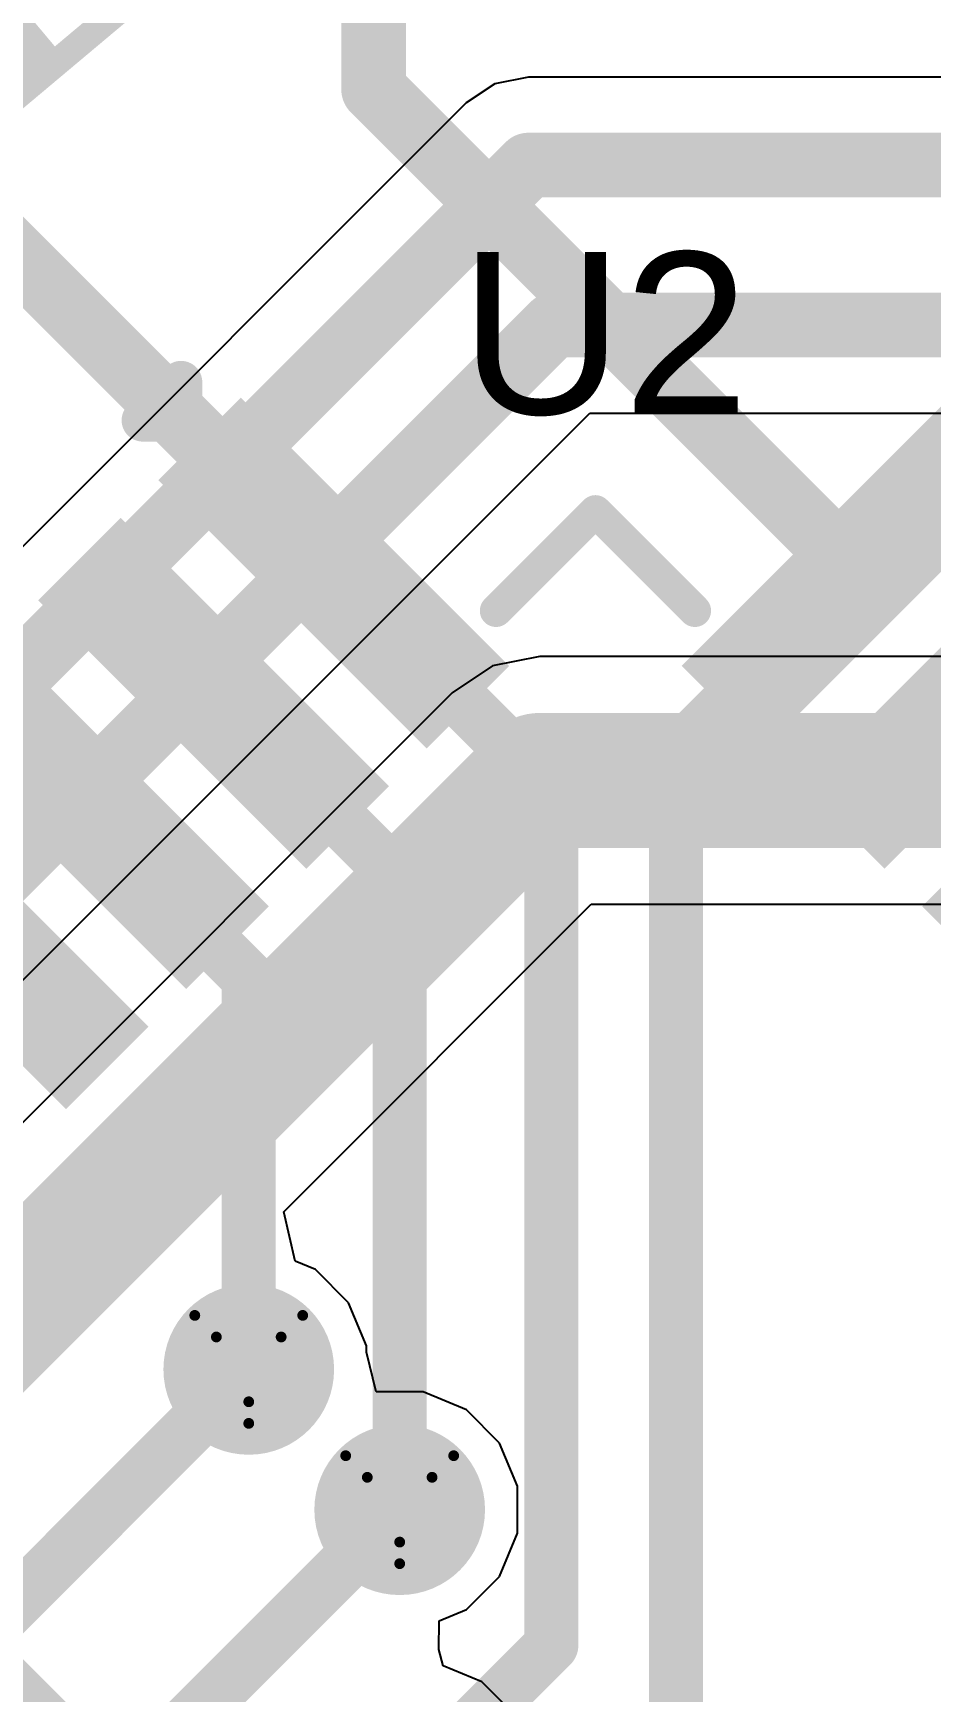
# Model space of a CAD drawing. Header units: inches. Extents: x 29 to 267, y 155 to 337.
# Drawn here: x 59.68 to 63.9, y 256.29 to 264.1 of the extents above; entities that cross this region are included whole.
import ezdxf

# ---------------------------------------------------------------- set-up
doc = ezdxf.new("R2010")
doc.units = ezdxf.units.IN
for name, color, linetype in [('Board Outline', 216, 'Continuous'), ('Bottom Layer', 5, 'Continuous'), ('Bottom Solder', 6, 'Continuous'), ('Drill Drawing', 1, 'Continuous'), ('Top Layer', 1, 'Continuous'), ('Top Overlay', 2, 'Continuous'), ('Top Paste', 8, 'Continuous'), ('Top Solder', 216, 'Continuous'), ('Via Holes', 16, 'Continuous')]:
    doc.layers.add(name, color=color, linetype=linetype)
doc.styles.add('Arial', font='', dxfattribs={"height": 0.2})
doc.styles.get('Arial').set_extended_font_data('Arial')

# ---------------------------------------------------------------- blocks, each defined once
blk = doc.blocks.new('44_TQFP__10_10__10')
at = {"layer": 'Top Layer'}
for points in [[(-3.775989399999999, 6.5839975), (-3.775989399999999, 4.9000029), (-4.2239946, 4.9000029), (-4.2239946, 6.5839975)], [(-2.975991, 6.5839975), (-2.975991, 4.9000029), (-3.4239962, 4.9000029), (-3.4239962, 6.5839975)], [(-4.9000029, 4.2239946), (-4.9000029, 3.775989399999999), (-6.5839975, 3.775989399999999), (-6.5839975, 4.2239946)], [(-4.9000029, 3.4239962), (-4.9000029, 2.975991), (-6.5839975, 2.975991), (-6.5839975, 3.4239962)], [(-4.9000029, 2.6239978), (-4.9000029, 2.1759926), (-6.5839975, 2.1759926), (-6.5839975, 2.6239978)], [(-4.9000029, 1.8239994), (-4.9000029, 1.3759942), (-6.5839975, 1.3759942), (-6.5839975, 1.8239994)]]:
    blk.add_hatch(color=1, dxfattribs=at).paths.add_polyline_path(points)
at = {"layer": 'Top Paste'}
for points in [[(-3.775989399999999, 6.5839975), (-3.775989399999999, 4.9000029), (-4.2239946, 4.9000029), (-4.2239946, 6.5839975)], [(-2.975991, 6.5839975), (-2.975991, 4.9000029), (-3.4239962, 4.9000029), (-3.4239962, 6.5839975)], [(-4.9000029, 4.2239946), (-4.9000029, 3.775989399999999), (-6.5839975, 3.775989399999999), (-6.5839975, 4.2239946)], [(-4.9000029, 3.4239962), (-4.9000029, 2.975991), (-6.5839975, 2.975991), (-6.5839975, 3.4239962)], [(-4.9000029, 2.6239978), (-4.9000029, 2.1759926), (-6.5839975, 2.1759926), (-6.5839975, 2.6239978)], [(-4.9000029, 1.8239994), (-4.9000029, 1.3759942), (-6.5839975, 1.3759942), (-6.5839975, 1.8239994)]]:
    blk.add_hatch(color=8, dxfattribs=at).paths.add_polyline_path(points)
at = {"layer": 'Top Solder'}
for points in [[(-3.7251894, 6.6347975), (-3.7251894, 4.8492029), (-4.2747946, 4.8492029), (-4.2747946, 6.6347975)], [(-2.925191, 6.6347975), (-2.925191, 4.8492029), (-3.4747962, 4.8492029), (-3.4747962, 6.6347975)], [(-2.1251926, 6.6347975), (-2.1251926, 4.8492029), (-2.6747978, 4.8492029), (-2.6747978, 6.6347975)], [(-4.8492029, 4.2747946), (-4.8492029, 3.7251894), (-6.6347975, 3.7251894), (-6.6347975, 4.2747946)], [(-4.8492029, 3.4747962), (-4.8492029, 2.925191), (-6.6347975, 2.925191), (-6.6347975, 3.4747962)], [(-4.8492029, 2.6747978), (-4.8492029, 2.1251926), (-6.6347975, 2.1251926), (-6.6347975, 2.6747978)], [(-4.8492029, 1.8747994), (-4.8492029, 1.3251942), (-6.6347975, 1.3251942), (-6.6347975, 1.8747994)]]:
    blk.add_hatch(color=216, dxfattribs=at).paths.add_polyline_path(points)
at = {"layer": 'Top Overlay'}
for points in [[(-5.07619, 5.07619, 0.1524, 0.1524, 0), (-4.4144946, 5.07618746, 0.1524, 0.1524, 0)], [(-5.07618746, 4.4144946, 0.1524, 0.1524, 0), (-5.07619, 5.07619, 0.1524, 0.1524, 0)], [(-6.88499766, 3.872992, 0.1999996, 0.1999996, 0), (-6.885000199999999, 4.126992, 0.1999996, 0.1999996, 0)], [(-6.7580002, 3.999992, 0.1999996, 0.1999996, 0), (-6.885000199999999, 4.126992, 0.1999996, 0.1999996, 0)], [(-6.88499766, 3.872992, 0.1999996, 0.1999996, 0), (-6.7580002, 3.999992, 0.1999996, 0.1999996, 0)]]:
    blk.add_lwpolyline(points, format="xyseb", dxfattribs=at)
for points in [[(-5.11429, 5.07619, 0.0762, 0.0762, 1), (-5.03809, 5.07619, 0.0762, 0.0762, 1)], [(-5.11429, 5.07619, 0.0762, 0.0762, 1), (-5.03809, 5.07619, 0.0762, 0.0762, 1)], [(-4.4525946, 5.07618746, 0.0762, 0.0762, 1), (-4.3763946, 5.07618746, 0.0762, 0.0762, 1)], [(-5.11428746, 4.4144946, 0.0762, 0.0762, 1), (-5.03808746, 4.4144946, 0.0762, 0.0762, 1)], [(-6.935000099999999, 4.126992, 0.0999998, 0.0999998, 1), (-6.8350003, 4.126992, 0.0999998, 0.0999998, 1)], [(-6.935000099999999, 4.126992, 0.0999998, 0.0999998, 1), (-6.8350003, 4.126992, 0.0999998, 0.0999998, 1)], [(-6.808000099999999, 3.999992, 0.0999998, 0.0999998, 1), (-6.7080003, 3.999992, 0.0999998, 0.0999998, 1)], [(-6.808000099999999, 3.999992, 0.0999998, 0.0999998, 1), (-6.7080003, 3.999992, 0.0999998, 0.0999998, 1)], [(-6.934997559999999, 3.872992, 0.0999998, 0.0999998, 1), (-6.83499776, 3.872992, 0.0999998, 0.0999998, 1)], [(-6.934997559999999, 3.872992, 0.0999998, 0.0999998, 1), (-6.83499776, 3.872992, 0.0999998, 0.0999998, 1)]]:
    blk.add_lwpolyline(points, format="xyseb", close=True, dxfattribs=at)
blk = doc.blocks.new('R___1206_43')
at = {"layer": 'Top Layer'}
for points in [[(-2.03199746, 0.889), (-0.50799746, 0.889), (-0.50799746, -0.889), (-2.03199746, -0.889)], [(0.50799746, 0.889), (2.03199746, 0.889), (2.03199746, -0.889), (0.50799746, -0.889)]]:
    blk.add_hatch(color=1, dxfattribs=at).paths.add_polyline_path(points)
at = {"layer": 'Top Paste'}
for points in [[(-2.03199746, 0.889), (-0.50799746, 0.889), (-0.50799746, -0.889), (-2.03199746, -0.889)], [(0.50799746, 0.889), (2.03199746, 0.889), (2.03199746, -0.889), (0.50799746, -0.889)]]:
    blk.add_hatch(color=8, dxfattribs=at).paths.add_polyline_path(points)
at = {"layer": 'Top Solder'}
for points in [[(-2.13359746, 0.9905999999999999), (-0.40639746, 0.9905999999999999), (-0.40639746, -0.9905999999999999), (-2.13359746, -0.9905999999999999)], [(0.40639746, 0.9905999999999999), (2.13359746, 0.9905999999999999), (2.13359746, -0.9905999999999999), (0.40639746, -0.9905999999999999)]]:
    blk.add_hatch(color=216, dxfattribs=at).paths.add_polyline_path(points)
at = {"layer": 'Top Overlay'}
for points in [[(-2.1336, -0.9905999999999999, 0.127, 0.127, 0), (-2.13359746, 0.9905999999999999, 0.127, 0.127, 0)], [(2.1336, 0.9905999999999999, 0.127, 0.127, 0), (-2.13359746, 0.9905999999999999, 0.127, 0.127, 0)], [(2.13359746, -0.9905999999999999, 0.127, 0.127, 0), (2.1336, 0.9905999999999999, 0.127, 0.127, 0)], [(2.13359746, -0.9905999999999999, 0.127, 0.127, 0), (-2.1336, -0.9905999999999999, 0.127, 0.127, 0)]]:
    blk.add_lwpolyline(points, format="xyseb", dxfattribs=at)
for points in [[(-2.16534746, 0.9905999999999999, 0.0635, 0.0635, 1), (-2.10184746, 0.9905999999999999, 0.0635, 0.0635, 1)], [(-2.16534746, 0.9905999999999999, 0.0635, 0.0635, 1), (-2.10184746, 0.9905999999999999, 0.0635, 0.0635, 1)], [(2.10185, 0.9905999999999999, 0.0635, 0.0635, 1), (2.16535, 0.9905999999999999, 0.0635, 0.0635, 1)], [(2.10185, 0.9905999999999999, 0.0635, 0.0635, 1), (2.16535, 0.9905999999999999, 0.0635, 0.0635, 1)], [(-2.16535, -0.9905999999999999, 0.0635, 0.0635, 1), (-2.10185, -0.9905999999999999, 0.0635, 0.0635, 1)], [(-2.16535, -0.9905999999999999, 0.0635, 0.0635, 1), (-2.10185, -0.9905999999999999, 0.0635, 0.0635, 1)], [(2.10184746, -0.9905999999999999, 0.0635, 0.0635, 1), (2.16534746, -0.9905999999999999, 0.0635, 0.0635, 1)], [(2.10184746, -0.9905999999999999, 0.0635, 0.0635, 1), (2.16534746, -0.9905999999999999, 0.0635, 0.0635, 1)]]:
    blk.add_lwpolyline(points, format="xyseb", close=True, dxfattribs=at)

msp = doc.modelspace()

# ---------------------------------------------------------------- hatches: boundary and pattern name
at = {"layer": 'Bottom Layer'}
h = msp.add_hatch(color=5, dxfattribs=at)
edge = h.paths.add_edge_path()
edge.add_arc((60.69329999999999, 257.81), 0.2999994, 0, 360)
h = msp.add_hatch(color=5, dxfattribs=at)
edge = h.paths.add_edge_path()
edge.add_arc((61.40356528, 257.14976256), 0.2999994, 0, 360)
at = {"layer": 'Bottom Solder'}
h = msp.add_hatch(color=6, dxfattribs=at)
edge = h.paths.add_edge_path()
edge.add_arc((60.69329999999999, 257.81), 0.4015993999999999, 0, 360)
h = msp.add_hatch(color=6, dxfattribs=at)
edge = h.paths.add_edge_path()
edge.add_arc((61.40356528, 257.14976256), 0.4015993999999999, 0, 360)
at = {"layer": 'Top Layer'}
h = msp.add_hatch(color=1, dxfattribs=at)
edge = h.paths.add_edge_path()
edge.add_arc((60.69329999999999, 257.81), 0.2999994, 0, 360)
h = msp.add_hatch(color=1, dxfattribs=at)
edge = h.paths.add_edge_path()
edge.add_arc((61.40356528, 257.14976256), 0.2999994, 0, 360)
at = {"layer": 'Top Solder'}
h = msp.add_hatch(color=216, dxfattribs=at)
edge = h.paths.add_edge_path()
edge.add_arc((60.69329999999999, 257.81), 0.4015993999999999, 0, 360)
h = msp.add_hatch(color=216, dxfattribs=at)
edge = h.paths.add_edge_path()
edge.add_arc((61.40356528, 257.14976256), 0.4015993999999999, 0, 360)
at = {"layer": 'Via Holes'}
h = msp.add_hatch(color=7, dxfattribs=at)
edge = h.paths.add_edge_path()
edge.add_arc((60.69329999999999, 257.81), 0.1499997, 0, 360)
h = msp.add_hatch(color=7, dxfattribs=at)
edge = h.paths.add_edge_path()
edge.add_arc((61.40356528, 257.14976256), 0.1499997, 0, 360)

# ---------------------------------------------------------------- linework, layer by layer
at = {"layer": 'Board Outline'}
msp.add_lwpolyline([(55.14453537999999, 191.49055174, 0.254, 0.254, -2.4521854228508), (125.14466462, 191.49055174, 0.254, 0.254, 0)], format="xyseb", dxfattribs=at)
at = {"layer": 'Bottom Layer'}
for p, q in [((62.00996488, 263.89063554), (61.85139521999999, 263.85909382)), ((92.62712234, 263.89063554), (62.00996488, 263.89063554)), ((61.85139521999999, 263.85909382), (61.71696572, 263.7692718)), ((61.71696572, 263.7692718), (56.44190642, 258.4942124999999)), ((57.00081564, 257.01225204), (62.29814566, 262.30958206)), ((62.29814566, 262.30958206), (64.39148412, 262.30958206)), ((62.06305849999999, 261.16387696), (61.84006935999999, 261.11952094)), ((64.72707145999999, 261.16387696), (62.06305849999999, 261.16387696)), ((61.84006935999999, 261.11952094), (61.65102986, 260.99320928)), ((61.65102986, 260.99320928), (58.25980474, 257.60198416)), ((60.85766847999999, 258.55173334), (62.30441946, 259.99848432)), ((62.30441946, 259.99848432), (74.50974176, 259.99848432)), ((60.91225562, 258.31894996), (60.85766847999999, 258.55173334)), ((61.00711446, 258.2796587), (60.91225562, 258.31894996)), ((61.1629587, 258.12381446), (61.00711446, 258.2796587)), ((61.2472994, 257.9201979), (61.1629587, 258.12381446)), ((61.2472994, 257.8914959), (61.2472994, 257.9201979)), ((61.29336991999999, 257.70376196), (61.2472994, 257.8914959)), ((61.51376318, 257.70376196), (61.29336991999999, 257.70376196)), ((61.71737973999999, 257.61942126), (61.51376318, 257.70376196)), ((61.87322398, 257.46357702), (61.71737973999999, 257.61942126)), ((61.95756467999999, 257.25996046), (61.87322398, 257.46357702)), ((61.95756467999999, 257.03956466), (61.95756467999999, 257.25996046)), ((61.87322398, 256.8359481), (61.95756467999999, 257.03956466)), ((61.71737973999999, 256.68010386), (61.87322398, 256.8359481)), ((61.58716664, 256.49239278), (61.58863729999999, 256.62677656)), ((61.58863729999999, 256.62677656), (61.71737973999999, 256.68010386)), ((61.60884808, 256.41520472), (61.58716664, 256.49239278)), ((61.79003897999999, 256.3401528), (61.60884808, 256.41520472)), ((61.94588322, 256.18430856), (61.79003897999999, 256.3401528))]:
    msp.add_line(p, q, dxfattribs=at)
for points in [[(56.61354184, 258.0798496, 0.3048, 0.3048, 0), (62.00996488, 263.47627264, 0.3048, 0.3048, 0)], [(62.00996488, 263.47627264, 0.3048, 0.3048, 0), (92.79875776, 263.47627264, 0.3048, 0.3048, 0)], [(56.70781647999999, 257.3052512, 0.3048, 0.3048, 0), (62.12651023999999, 262.72394496, 0.3048, 0.3048, 0)], [(62.12651023999999, 262.72394496, 0.3048, 0.3048, 0), (93.04723072, 262.72394496, 0.3048, 0.3048, 0)], [(58.67183338, 257.18995552, 0.635, 0.635, 0), (62.06305849999999, 260.58118064, 0.635, 0.635, 0)], [(62.06305849999999, 260.58118064, 0.635, 0.635, 0), (74.75110272, 260.58118064, 0.635, 0.635, 0)], [(53.77507659999999, 250.8917766, 0.254, 0.254, 0), (60.69329999999999, 257.81, 0.254, 0.254, 0)], [(54.60999999999999, 250.35619728, 0.254, 0.254, 0), (61.40356528, 257.14976256, 0.254, 0.254, 0)]]:
    msp.add_lwpolyline(points, format="xyseb", dxfattribs=at)
for points in [[(61.93376487999999, 263.47627264, 0.1524, 0.1524, 1), (62.08616488, 263.47627264, 0.1524, 0.1524, 1)], [(61.93376487999999, 263.47627264, 0.1524, 0.1524, 1), (62.08616488, 263.47627264, 0.1524, 0.1524, 1)], [(62.05031024, 262.72394496, 0.1524, 0.1524, 1), (62.20271023999999, 262.72394496, 0.1524, 0.1524, 1)], [(62.05031024, 262.72394496, 0.1524, 0.1524, 1), (62.20271023999999, 262.72394496, 0.1524, 0.1524, 1)], [(61.9043085, 260.58118064, 0.3175, 0.3175, 1), (62.22180849999999, 260.58118064, 0.3175, 0.3175, 1)], [(61.9043085, 260.58118064, 0.3175, 0.3175, 1), (62.22180849999999, 260.58118064, 0.3175, 0.3175, 1)], [(60.6298, 257.81, 0.127, 0.127, 1), (60.75679999999999, 257.81, 0.127, 0.127, 1)], [(61.34006527999999, 257.14976256, 0.127, 0.127, 1), (61.46706528, 257.14976256, 0.127, 0.127, 1)]]:
    msp.add_lwpolyline(points, format="xyseb", close=True, dxfattribs=at)
at = {"layer": 'Drill Drawing'}
for points in [[(60.4393, 258.064, 0.0508, 0.0508, 0), (60.9473, 258.064, 0.0508, 0.0508, 0)], [(60.4393, 258.064, 0.0508, 0.0508, 0), (60.69329999999999, 257.556, 0.0508, 0.0508, 0)], [(60.69329999999999, 257.556, 0.0508, 0.0508, 0), (60.9473, 258.064, 0.0508, 0.0508, 0)], [(60.5409, 257.9624, 0.0508, 0.0508, 0), (60.8457, 257.9624, 0.0508, 0.0508, 0)], [(60.5409, 257.9624, 0.0508, 0.0508, 0), (60.69329999999999, 257.6576, 0.0508, 0.0508, 0)], [(60.69329999999999, 257.6576, 0.0508, 0.0508, 0), (60.8457, 257.9624, 0.0508, 0.0508, 0)], [(61.14956528, 257.40376256, 0.0508, 0.0508, 0), (61.65756528, 257.40376256, 0.0508, 0.0508, 0)], [(61.14956528, 257.40376256, 0.0508, 0.0508, 0), (61.40356528, 256.89576256, 0.0508, 0.0508, 0)], [(61.40356528, 256.89576256, 0.0508, 0.0508, 0), (61.65756528, 257.40376256, 0.0508, 0.0508, 0)], [(61.25116528, 257.3021625599999, 0.0508, 0.0508, 0), (61.55596528, 257.3021625599999, 0.0508, 0.0508, 0)], [(61.25116528, 257.3021625599999, 0.0508, 0.0508, 0), (61.40356528, 256.99736256, 0.0508, 0.0508, 0)], [(61.40356528, 256.99736256, 0.0508, 0.0508, 0), (61.55596528, 257.3021625599999, 0.0508, 0.0508, 0)]]:
    msp.add_lwpolyline(points, format="xyseb", dxfattribs=at)
for points in [[(60.42659999999999, 258.064, 0.0254, 0.0254, 1), (60.45199999999999, 258.064, 0.0254, 0.0254, 1)], [(60.42659999999999, 258.064, 0.0254, 0.0254, 1), (60.45199999999999, 258.064, 0.0254, 0.0254, 1)], [(60.9346, 258.064, 0.0254, 0.0254, 1), (60.95999999999999, 258.064, 0.0254, 0.0254, 1)], [(60.9346, 258.064, 0.0254, 0.0254, 1), (60.95999999999999, 258.064, 0.0254, 0.0254, 1)], [(60.5282, 257.9624, 0.0254, 0.0254, 1), (60.5536, 257.9624, 0.0254, 0.0254, 1)], [(60.5282, 257.9624, 0.0254, 0.0254, 1), (60.5536, 257.9624, 0.0254, 0.0254, 1)], [(60.833, 257.9624, 0.0254, 0.0254, 1), (60.8584, 257.9624, 0.0254, 0.0254, 1)], [(60.833, 257.9624, 0.0254, 0.0254, 1), (60.8584, 257.9624, 0.0254, 0.0254, 1)], [(60.68059999999999, 257.6576, 0.0254, 0.0254, 1), (60.706, 257.6576, 0.0254, 0.0254, 1)], [(60.68059999999999, 257.6576, 0.0254, 0.0254, 1), (60.706, 257.6576, 0.0254, 0.0254, 1)], [(60.68059999999999, 257.556, 0.0254, 0.0254, 1), (60.706, 257.556, 0.0254, 0.0254, 1)], [(60.68059999999999, 257.556, 0.0254, 0.0254, 1), (60.706, 257.556, 0.0254, 0.0254, 1)], [(61.13686527999999, 257.40376256, 0.0254, 0.0254, 1), (61.16226528, 257.40376256, 0.0254, 0.0254, 1)], [(61.13686527999999, 257.40376256, 0.0254, 0.0254, 1), (61.16226528, 257.40376256, 0.0254, 0.0254, 1)], [(61.64486527999999, 257.40376256, 0.0254, 0.0254, 1), (61.67026528, 257.40376256, 0.0254, 0.0254, 1)], [(61.64486527999999, 257.40376256, 0.0254, 0.0254, 1), (61.67026528, 257.40376256, 0.0254, 0.0254, 1)], [(61.23846527999999, 257.3021625599999, 0.0254, 0.0254, 1), (61.26386528, 257.3021625599999, 0.0254, 0.0254, 1)], [(61.23846527999999, 257.3021625599999, 0.0254, 0.0254, 1), (61.26386528, 257.3021625599999, 0.0254, 0.0254, 1)], [(61.54326527999999, 257.3021625599999, 0.0254, 0.0254, 1), (61.56866528, 257.3021625599999, 0.0254, 0.0254, 1)], [(61.54326527999999, 257.3021625599999, 0.0254, 0.0254, 1), (61.56866528, 257.3021625599999, 0.0254, 0.0254, 1)], [(61.39086528, 256.99736256, 0.0254, 0.0254, 1), (61.41626528, 256.99736256, 0.0254, 0.0254, 1)], [(61.39086528, 256.99736256, 0.0254, 0.0254, 1), (61.41626528, 256.99736256, 0.0254, 0.0254, 1)], [(61.39086528, 256.89576256, 0.0254, 0.0254, 1), (61.41626528, 256.89576256, 0.0254, 0.0254, 1)], [(61.39086528, 256.89576256, 0.0254, 0.0254, 1), (61.41626528, 256.89576256, 0.0254, 0.0254, 1)]]:
    msp.add_lwpolyline(points, format="xyseb", close=True, dxfattribs=at)
at = {"layer": 'Top Layer'}
for points in [[(61.28105854, 263.8325178, 0.3048, 0.3048, 0), (61.28105854, 264.89378314, 0.3048, 0.3048, 0)], [(61.28105854, 263.8325178, 0.3048, 0.3048, 0), (63.55653786, 261.55703848, 0.3048, 0.3048, 0)], [(58.86416725999999, 263.78583514, 0.3048, 0.3048, 0), (61.09296645999999, 261.55703594, 0.3048, 0.3048, 0)], [(61.09296645999999, 261.55703594, 0.254, 0.254, 0), (62.11733068, 260.5326717199999, 0.254, 0.254, 0)], [(62.70323756, 260.70373564, 0.254, 0.254, 0), (63.55653786, 261.55703594, 0.254, 0.254, 0)], [(63.55653786, 261.55703594, 0.3048, 0.3048, 0), (63.55653786, 261.55703848, 0.3048, 0.3048, 0)], [(60.52728305999999, 260.99135, 0.254, 0.254, 0), (61.40356528, 260.1150677799999, 0.254, 0.254, 0)], [(62.70323756, 255.55470352, 0.254, 0.254, 0), (62.70323756, 260.70373564, 0.254, 0.254, 0)], [(62.11733068, 256.51160026, 0.254, 0.254, 0), (62.11733068, 260.5326717199999, 0.254, 0.254, 0)], [(59.96159711999999, 260.38180334, 0.254, 0.254, 0), (59.96159711999999, 260.4256666, 0.254, 0.254, 0)], [(59.96159711999999, 260.38180334, 0.254, 0.254, 0), (60.69329999999999, 259.65010046, 0.254, 0.254, 0)], [(61.40356528, 257.14976256, 0.254, 0.254, 0), (61.40356528, 260.1150677799999, 0.254, 0.254, 0)], [(60.69329999999999, 257.81, 0.254, 0.254, 0), (60.69329999999999, 259.65010046, 0.254, 0.254, 0)], [(58.67183338, 257.18995552, 0.3048, 0.3048, 0), (61.47622451999999, 254.38556438, 0.3048, 0.3048, 0)], [(61.47622451999999, 255.8704941, 0.254, 0.254, 0), (62.11733068, 256.51160026, 0.254, 0.254, 0)]]:
    msp.add_lwpolyline(points, format="xyseb", dxfattribs=at)
for points in [[(61.20485853999999, 263.8325178, 0.1524, 0.1524, 1), (61.35725854, 263.8325178, 0.1524, 0.1524, 1)], [(61.20485853999999, 263.8325178, 0.1524, 0.1524, 1), (61.35725854, 263.8325178, 0.1524, 0.1524, 1)], [(61.01676645999999, 261.55703594, 0.1524, 0.1524, 1), (61.16916646, 261.55703594, 0.1524, 0.1524, 1)], [(61.02946645999999, 261.55703594, 0.127, 0.127, 1), (61.15646646, 261.55703594, 0.127, 0.127, 1)], [(63.48033785999999, 261.55703848, 0.1524, 0.1524, 1), (63.63273786, 261.55703848, 0.1524, 0.1524, 1)], [(63.48033785999999, 261.55703848, 0.1524, 0.1524, 1), (63.63273786, 261.55703848, 0.1524, 0.1524, 1)], [(63.48033785999999, 261.55703594, 0.1524, 0.1524, 1), (63.63273786, 261.55703594, 0.1524, 0.1524, 1)], [(63.49303786, 261.55703594, 0.127, 0.127, 1), (63.62003786, 261.55703594, 0.127, 0.127, 1)], [(60.46378306, 260.99135, 0.127, 0.127, 1), (60.59078305999999, 260.99135, 0.127, 0.127, 1)], [(62.63973756, 260.70373564, 0.127, 0.127, 1), (62.76673756, 260.70373564, 0.127, 0.127, 1)], [(62.63973756, 260.70373564, 0.127, 0.127, 1), (62.76673756, 260.70373564, 0.127, 0.127, 1)], [(62.05383067999999, 260.5326717199999, 0.127, 0.127, 1), (62.18083068, 260.5326717199999, 0.127, 0.127, 1)], [(62.05383067999999, 260.5326717199999, 0.127, 0.127, 1), (62.18083068, 260.5326717199999, 0.127, 0.127, 1)], [(59.89809712, 260.4256666, 0.127, 0.127, 1), (60.02509712000001, 260.4256666, 0.127, 0.127, 1)], [(59.89809712, 260.38180334, 0.127, 0.127, 1), (60.02509712000001, 260.38180334, 0.127, 0.127, 1)], [(59.89809712, 260.38180334, 0.127, 0.127, 1), (60.02509712000001, 260.38180334, 0.127, 0.127, 1)], [(61.34006527999999, 260.1150677799999, 0.127, 0.127, 1), (61.46706528, 260.1150677799999, 0.127, 0.127, 1)], [(61.34006527999999, 260.1150677799999, 0.127, 0.127, 1), (61.46706528, 260.1150677799999, 0.127, 0.127, 1)], [(60.6298, 259.65010046, 0.127, 0.127, 1), (60.75679999999999, 259.65010046, 0.127, 0.127, 1)], [(60.6298, 259.65010046, 0.127, 0.127, 1), (60.75679999999999, 259.65010046, 0.127, 0.127, 1)], [(60.6298, 257.81, 0.127, 0.127, 1), (60.75679999999999, 257.81, 0.127, 0.127, 1)], [(61.34006527999999, 257.14976256, 0.127, 0.127, 1), (61.46706528, 257.14976256, 0.127, 0.127, 1)], [(62.05383067999999, 256.51160026, 0.127, 0.127, 1), (62.18083068, 256.51160026, 0.127, 0.127, 1)], [(62.05383067999999, 256.51160026, 0.127, 0.127, 1), (62.18083068, 256.51160026, 0.127, 0.127, 1)]]:
    msp.add_lwpolyline(points, format="xyseb", close=True, dxfattribs=at)

# ---------------------------------------------------------------- block references
for name, p, rotation in [('R___1206_43', (59.49633515999999, 265.00604352), 220), ('44_TQFP__10_10__10', (62.32475216, 254.66840608), 315)]:
    msp.add_blockref(name, p, dxfattribs=dict(rotation=rotation))

# ---------------------------------------------------------------- texts
at = {"layer": 'Top Overlay', "style": 'Arial'}
msp.add_text('U2', height=0.7619999999999999, dxfattribs=at).set_placement((61.68716898, 262.30488814))

doc.saveas('drawing.dxf')
